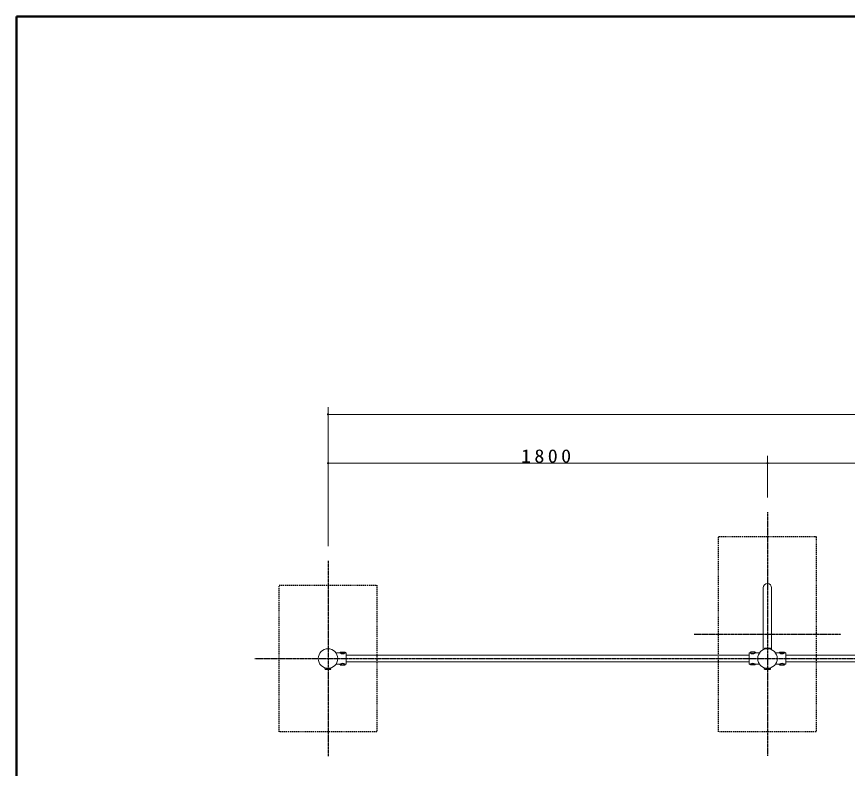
# Model space of a CAD drawing. Units: millimetres at full size; details may follow other scales. Extents: x -11724 to 41, y -1858 to 8010.
# Drawn here: x -11550 to -8147, y 4930 to 8010 of the extents above; entities that cross this region are included whole.
import ezdxf

# ---------------------------------------------------------------- set-up
doc = ezdxf.new("R2010")
doc.units = ezdxf.units.MM
doc.linetypes.add('USER2', pattern=[6, 3, -1, 1, -1])
doc.linetypes.add('USER4', pattern=[8, 5, -3])
for name, color, linetype, lineweight in [('A3図枠', 7, 'Continuous', 25), ('線', 7, 'Continuous', 13), ('補助', 2, 'Continuous', 25)]:
    doc.layers.add(name, color=color, linetype=linetype, lineweight=lineweight)
doc.styles.add('ＭＳ ゴシック', font='')
doc.styles.get('ＭＳ ゴシック').set_extended_font_data('MS Gothic')

# ---------------------------------------------------------------- blocks, each defined once
blk = doc.blocks.new('dimension_origin')
at = {"color": 0, "linetype": 'Continuous', "lineweight": -2}
blk.add_circle((0, 0), 1.25, dxfattribs=at)

msp = doc.modelspace()

# ---------------------------------------------------------------- linework, layer by layer
at = {"layer": 'A3図枠', "lineweight": 50}
for p, q in [((-11550, 8010), (-11550, 0)), ((0, 8010), (-11550, 8010))]:
    msp.add_line(p, q, dxfattribs=at)
at = {"layer": '線', "color": 20, "linetype": 'USER2', "lineweight": 25}
for p, q in [((-8474.566, 5980), (-8474.566, 4980)), ((-10274.566, 5780), (-10274.566, 4980)), ((-8774.566, 5480), (-8174.566, 5480)), ((-10574.566, 5380), (-4574.566, 5380))]:
    msp.add_line(p, q, dxfattribs=at)
at = {"layer": '線'}
for p, q in [((-8491.566, 5670.25), (-8491.566, 5416.208)), ((-8457.566, 5670.25), (-8457.566, 5416.208)), ((-10241.84, 5403), (-10224.566, 5403)), ((-10204.566, 5403), (-10199.566, 5403)), ((-10199.566, 5357), (-10199.566, 5403)), ((-10199.566, 5394), (-8549.566, 5394)), ((-8544.566, 5403), (-8549.566, 5403)), ((-8549.566, 5357), (-8549.566, 5403)), ((-8507.293, 5403), (-8524.566, 5403)), ((-8441.84, 5403), (-8424.566, 5403)), ((-8404.566, 5403), (-8399.566, 5403)), ((-8399.566, 5357), (-8399.566, 5403)), ((-8399.566, 5394), (-6749.566, 5394)), ((-10241.84, 5357), (-10224.566, 5357)), ((-10204.566, 5357), (-10199.566, 5357)), ((-10199.566, 5366), (-8549.566, 5366)), ((-8544.566, 5357), (-8549.566, 5357)), ((-8507.293, 5357), (-8524.566, 5357)), ((-8441.84, 5357), (-8424.566, 5357)), ((-8404.566, 5357), (-8399.566, 5357)), ((-8399.566, 5366), (-6749.566, 5366))]:
    msp.add_line(p, q, dxfattribs=at)
at = {"layer": '線', "color": 2, "lineweight": 25}
for p, q in [((-8486.556, 5423), (-8462.576, 5423)), ((-8486.556, 5423), (-8486.556, 5418.161)), ((-8462.576, 5423), (-8462.576, 5418.161)), ((-10224.566, 5406), (-10224.566, 5403)), ((-10224.566, 5406), (-10204.566, 5406)), ((-10204.566, 5406), (-10204.566, 5403)), ((-8544.566, 5406), (-8544.566, 5403)), ((-8524.566, 5406), (-8544.566, 5406)), ((-8524.566, 5406), (-8524.566, 5403)), ((-8424.566, 5406), (-8424.566, 5403)), ((-8424.566, 5406), (-8404.566, 5406)), ((-8404.566, 5406), (-8404.566, 5403)), ((-10224.566, 5354), (-10224.566, 5357)), ((-10224.566, 5354), (-10204.566, 5354)), ((-10204.566, 5354), (-10204.566, 5357)), ((-8544.566, 5354), (-8544.566, 5357)), ((-8524.566, 5354), (-8544.566, 5354)), ((-8524.566, 5354), (-8524.566, 5357)), ((-8424.566, 5354), (-8424.566, 5357)), ((-8424.566, 5354), (-8404.566, 5354)), ((-8404.566, 5354), (-8404.566, 5357)), ((-10286.556, 5337), (-10286.556, 5341.839)), ((-10286.556, 5337), (-10262.576, 5337)), ((-10262.576, 5337), (-10262.576, 5341.839)), ((-8486.556, 5337), (-8486.556, 5341.839)), ((-8486.556, 5337), (-8462.576, 5337)), ((-8462.576, 5337), (-8462.576, 5341.839))]:
    msp.add_line(p, q, dxfattribs=at)
at = {"layer": '線', "color": 4, "linetype": 'USER4', "lineweight": 25}
for points in [[(-8674.566, 5880), (-8274.566, 5880), (-8274.566, 5080), (-8674.566, 5080)], [(-10474.566, 5680), (-10074.566, 5680), (-10074.566, 5080), (-10474.566, 5080)]]:
    msp.add_lwpolyline(points, close=True, dxfattribs=at)
at = {"layer": '線'}
for centre in [(-10274.566, 5380), (-8474.566, 5380)]:
    msp.add_circle(centre, 40, dxfattribs=at)
msp.add_arc((-8474.566, 5670.25), 17, 0, 180, dxfattribs=at)
at = {"layer": '線', "color": 2, "lineweight": 25}
for centre, start, end in [((-10214.566, 5419.497), 240.65936, 299.34064), ((-8534.566, 5419.497), 240.65936, 299.34064), ((-8414.566, 5419.497), 240.65936, 299.34064), ((-10214.566, 5340.503), 60.65936, 119.34064), ((-8534.566, 5340.503), 60.65936, 119.34064), ((-8414.566, 5340.503), 60.65936, 119.34064)]:
    msp.add_arc(centre, 19.034, start, end, dxfattribs=at)
at = {"layer": '補助', "lineweight": 13}
for p, q in [((-10274.566, 5840.488), (-10274.566, 6410.488)), ((-10274.566, 6380.488), (-4874.566, 6380.488)), ((-10274.566, 5840.488), (-10274.566, 6210.488)), ((-8474.566, 6040), (-8474.566, 6210.488)), ((-8474.566, 6040), (-8474.566, 6210.488)), ((-10274.566, 6180.488), (-8474.566, 6180.488)), ((-8474.566, 6180.488), (-6674.566, 6180.488))]:
    msp.add_line(p, q, dxfattribs=at)

# ---------------------------------------------------------------- block references
at = {"layer": '補助', "lineweight": 13, "xscale": 2, "yscale": 2}
for p in [(-10274.566, 6380.488), (-10274.566, 6180.488), (-8474.566, 6180.488)]:
    msp.add_blockref('dimension_origin', p, dxfattribs=at)
at = {"layer": '補助', "lineweight": 13, "xscale": 2, "yscale": 2, "rotation": 180}
msp.add_blockref('dimension_origin', (-8474.566, 6180.488), dxfattribs=at)

# ---------------------------------------------------------------- texts
at = {"layer": '補助', "insert": (-9374.566, 6181.488), "char_height": 54.99, "attachment_point": 8, "style": 'ＭＳ ゴシック'}
msp.add_mtext('\\T1.33;\\W1.1;1800', dxfattribs=at)

doc.saveas('drawing.dxf')
